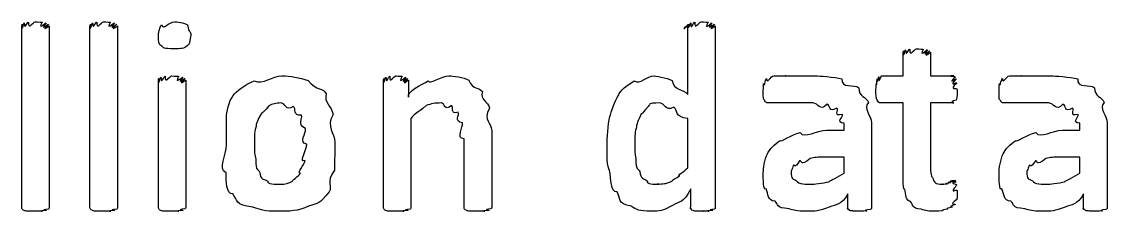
# Model space of a CAD drawing. Header units: millimetres. Extents: x 0 to 216, y 0 to 279.
# Drawn here: x 156.56 to 170.71, y 67.12 to 69.59 of the extents above; entities that cross this region are included whole.
import ezdxf

# ---------------------------------------------------------------- set-up
doc = ezdxf.new("R2010")
doc.units = ezdxf.units.MM
doc.layers.get('0').update_dxf_attribs({"linetype": 'CONTINUOUS'})

msp = doc.modelspace()

# ---------------------------------------------------------------- linework, layer by layer
at = {"color": 0}
for p, q in [((156.556, 67.1766), (156.556, 69.5357)), ((156.914, 69.5357), (156.914, 67.1766)), ((157.446, 67.1766), (157.446, 69.5357)), ((157.805, 69.5357), (157.805, 67.1766)), ((165.238, 68.6428), (165.238, 69.5357)), ((165.596, 69.5357), (165.596, 67.1766)), ((158.761, 69.4147), (158.761, 69.4147)), ((168.044, 68.8855), (168.044, 69.1942)), ((168.402, 69.1942), (168.402, 68.8855)), ((158.337, 67.1766), (158.337, 68.8301)), ((158.695, 68.8301), (158.695, 67.1766)), ((161.271, 67.1766), (161.271, 68.8301)), ((161.596, 68.8301), (161.596, 68.6096)), ((167.768, 68.8855), (168.044, 68.8855)), ((168.402, 68.8855), (168.705, 68.8855)), ((168.044, 68.5327), (167.762, 68.5327)), ((168.044, 67.6395), (168.044, 68.5327)), ((168.705, 68.5327), (168.402, 68.5327)), ((168.402, 68.5327), (168.402, 67.7609)), ((161.629, 68.3288), (161.629, 67.1766)), ((165.238, 67.6892), (165.238, 68.3288)), ((167.275, 68.18), (167.275, 68.2681)), ((167.633, 68.2734), (167.633, 67.1766)), ((170.348, 68.18), (170.348, 68.2681)), ((170.706, 68.2734), (170.706, 67.1766)), ((162.323, 67.1766), (162.323, 68.0642)), ((162.682, 68.1687), (162.682, 67.1766)), ((167.048, 68.18), (167.275, 68.18)), ((170.121, 68.18), (170.348, 68.18)), ((160.273, 67.9979), (160.273, 67.9979)), ((160.637, 68.0201), (160.637, 68.0201)), ((167.275, 67.8272), (167.037, 67.8272)), ((167.275, 67.6176), (167.275, 67.8272)), ((170.348, 67.8272), (170.111, 67.8272)), ((170.348, 67.6176), (170.348, 67.8272)), ((165.276, 67.1823), (165.276, 67.4137)), ((168.749, 67.3915), (168.749, 67.3915)), ((167.324, 67.1766), (167.324, 67.3474)), ((170.397, 67.1766), (170.397, 67.3474))]:
    msp.add_line(p, q, dxfattribs=at)
for points in [[(156.556, 69.5357), (156.556, 69.4436), (156.557, 69.5494), (156.562, 69.5579)], [(156.562, 69.5579), (156.567, 69.4588), (156.578, 69.5702), (156.589, 69.5745)], [(156.589, 69.5745), (156.592, 69.4697), (156.622, 69.5854), (156.644, 69.5854)], [(156.644, 69.5854), (156.64, 69.4725), (156.7, 69.5911), (156.732, 69.5911)], [(156.732, 69.5911), (156.711, 69.5911), (156.799, 69.5882), (156.821, 69.5854)], [(156.821, 69.5854), (156.758, 69.4697), (156.865, 69.5812), (156.876, 69.5745)], [(156.876, 69.5745), (156.784, 69.4588), (156.899, 69.5646), (156.904, 69.5579)], [(156.904, 69.5579), (156.795, 69.4436), (156.914, 69.5427), (156.914, 69.5357)], [(157.446, 69.5357), (157.446, 69.4436), (157.448, 69.5494), (157.452, 69.5579)], [(157.452, 69.5579), (157.457, 69.4588), (157.468, 69.5702), (157.479, 69.5745)], [(157.479, 69.5745), (157.482, 69.4697), (157.512, 69.5854), (157.535, 69.5854)], [(157.535, 69.5854), (157.53, 69.4725), (157.59, 69.5911), (157.623, 69.5911)], [(157.623, 69.5911), (157.601, 69.5911), (157.689, 69.5882), (157.711, 69.5854)], [(157.711, 69.5854), (157.648, 69.4697), (157.755, 69.5812), (157.766, 69.5745)], [(157.766, 69.5745), (157.674, 69.4588), (157.789, 69.5646), (157.794, 69.5579)], [(157.794, 69.5579), (157.685, 69.4436), (157.805, 69.5427), (157.805, 69.5357)], [(158.337, 69.4147), (158.337, 69.4214), (158.35, 69.5262), (158.381, 69.5523)], [(158.381, 69.5523), (158.399, 69.4725), (158.47, 69.5911), (158.552, 69.5911)], [(158.552, 69.5911), (158.56, 69.5911), (158.687, 69.5773), (158.717, 69.5523)], [(158.717, 69.5523), (158.736, 69.4256), (158.761, 69.4835), (158.761, 69.4147)], [(165.238, 69.5357), (165.122, 69.4436), (165.239, 69.5494), (165.243, 69.5579)], [(165.243, 69.5579), (165.25, 69.4588), (165.261, 69.5702), (165.276, 69.5745)], [(165.276, 69.5745), (165.279, 69.4655), (165.31, 69.5812), (165.331, 69.5854)], [(165.331, 69.5854), (165.323, 69.4725), (165.381, 69.5911), (165.414, 69.5911)], [(165.414, 69.5911), (165.394, 69.5911), (165.48, 69.5882), (165.503, 69.5854)], [(165.503, 69.5854), (165.438, 69.4655), (165.541, 69.5773), (165.552, 69.5745)], [(165.552, 69.5745), (165.464, 69.4588), (165.577, 69.5646), (165.585, 69.5579)], [(165.585, 69.5579), (165.477, 69.4436), (165.596, 69.5427), (165.596, 69.5357)], [(158.381, 69.2711), (158.337, 69.2848), (158.337, 69.3441), (158.337, 69.4147)], [(158.761, 69.4147), (158.736, 69.2891), (158.744, 69.3014), (158.712, 69.2767)], [(158.546, 69.2383), (158.394, 69.2383), (158.41, 69.2492), (158.381, 69.2711)], [(158.712, 69.2767), (158.674, 69.2383), (158.626, 69.2383), (158.546, 69.2383)], [(168.044, 69.1942), (168.044, 69.0947), (168.045, 69.2023), (168.049, 69.2108)], [(168.049, 69.2108), (168.055, 69.1085), (168.065, 69.2231), (168.077, 69.227)], [(168.077, 69.227), (168.079, 69.1169), (168.11, 69.2326), (168.132, 69.2326)], [(168.132, 69.2326), (168.128, 69.1197), (168.187, 69.2383), (168.22, 69.2383)], [(168.22, 69.2383), (168.198, 69.2383), (168.286, 69.2355), (168.308, 69.2326)], [(168.308, 69.2326), (168.245, 69.1169), (168.352, 69.2298), (168.363, 69.227)], [(168.363, 69.227), (168.271, 69.1085), (168.386, 69.2175), (168.391, 69.2108)], [(168.391, 69.2108), (168.282, 69.0947), (168.402, 69.1967), (168.402, 69.1942)], [(158.337, 68.8301), (158.337, 68.738), (158.338, 68.8439), (158.342, 68.8523)], [(158.342, 68.8523), (158.347, 68.7532), (158.359, 68.8647), (158.37, 68.8689)], [(158.37, 68.8689), (158.373, 68.7641), (158.403, 68.8799), (158.425, 68.8799)], [(158.425, 68.8799), (158.421, 68.767), (158.48, 68.8855), (158.513, 68.8855)], [(158.513, 68.8855), (158.491, 68.8855), (158.579, 68.8827), (158.601, 68.8799)], [(158.601, 68.8799), (158.538, 68.7641), (158.645, 68.8756), (158.656, 68.8689)], [(158.656, 68.8689), (158.564, 68.7532), (158.68, 68.859), (158.684, 68.8523)], [(158.684, 68.8523), (158.575, 68.738), (158.695, 68.8372), (158.695, 68.8301)], [(159.314, 68.6319), (159.347, 68.6788), (159.465, 68.7751), (159.584, 68.8192)], [(159.584, 68.8192), (159.702, 68.767), (159.826, 68.8855), (159.948, 68.8855)], [(159.948, 68.8855), (160.055, 68.8855), (160.175, 68.8647), (160.289, 68.8248)], [(160.289, 68.8248), (160.405, 68.6897), (160.485, 68.731), (160.526, 68.6537)], [(161.271, 68.8301), (161.271, 68.738), (161.272, 68.8439), (161.276, 68.8523)], [(161.276, 68.8523), (161.277, 68.7532), (161.288, 68.8647), (161.303, 68.8689)], [(161.303, 68.8689), (161.306, 68.7641), (161.334, 68.8799), (161.353, 68.8799)], [(161.353, 68.8799), (161.348, 68.767), (161.403, 68.8855), (161.436, 68.8855)], [(161.436, 68.8855), (161.41, 68.8855), (161.491, 68.8827), (161.513, 68.8799)], [(161.513, 68.8799), (161.454, 68.7641), (161.551, 68.8756), (161.563, 68.8689)], [(161.563, 68.8689), (161.476, 68.7532), (161.58, 68.859), (161.585, 68.8523)], [(161.585, 68.8523), (161.487, 68.738), (161.596, 68.8372), (161.596, 68.8301)], [(161.596, 68.6096), (161.575, 68.6788), (161.769, 68.7751), (161.855, 68.8192)], [(161.855, 68.8192), (161.866, 68.767), (162.033, 68.8855), (162.125, 68.8855)], [(162.125, 68.8855), (162.177, 68.8855), (162.314, 68.8661), (162.384, 68.8301)], [(162.384, 68.8301), (162.439, 68.694), (162.516, 68.7433), (162.56, 68.6816)], [(164.339, 68.6375), (164.342, 68.6827), (164.461, 68.7779), (164.538, 68.8192)], [(164.538, 68.8192), (164.615, 68.767), (164.703, 68.8855), (164.802, 68.8855)], [(164.802, 68.8855), (164.798, 68.8855), (164.963, 68.8647), (165.034, 68.8248)], [(165.034, 68.8248), (165.056, 68.6869), (165.172, 68.7229), (165.238, 68.6428)], [(166.222, 68.6869), (166.222, 68.6788), (166.223, 68.7641), (166.227, 68.786)], [(166.227, 68.786), (166.233, 68.7229), (166.247, 68.8301), (166.266, 68.8523)], [(166.266, 68.8523), (166.269, 68.767), (166.315, 68.8855), (166.359, 68.8855)], [(166.359, 68.8855), (166.357, 68.8855), (166.455, 68.8855), (166.514, 68.8855)], [(166.514, 68.8855), (166.475, 68.8855), (166.635, 68.8855), (166.701, 68.8855)], [(166.701, 68.8855), (166.729, 68.8855), (166.841, 68.8855), (166.911, 68.8855)], [(166.911, 68.8855), (166.93, 68.8855), (167.155, 68.8717), (167.247, 68.8467)], [(167.247, 68.8467), (167.232, 68.7158), (167.412, 68.7821), (167.467, 68.731)], [(167.691, 68.7091), (167.691, 68.6827), (167.692, 68.7698), (167.696, 68.7917)], [(167.696, 68.7917), (167.698, 68.7268), (167.703, 68.8315), (167.707, 68.8467)], [(167.707, 68.8467), (167.709, 68.7557), (167.721, 68.8703), (167.729, 68.8742)], [(167.729, 68.8742), (167.726, 68.767), (167.753, 68.8855), (167.768, 68.8855)], [(168.705, 68.8855), (168.608, 68.8855), (168.717, 68.8813), (168.722, 68.8742)], [(168.722, 68.8742), (168.62, 68.7557), (168.734, 68.8605), (168.738, 68.8467)], [(168.738, 68.8467), (168.628, 68.7268), (168.743, 68.8139), (168.743, 68.7917)], [(168.743, 68.7917), (168.631, 68.6827), (168.749, 68.7419), (168.749, 68.7091)], [(169.295, 68.6869), (169.295, 68.6788), (169.296, 68.7641), (169.3, 68.786)], [(169.3, 68.786), (169.306, 68.7229), (169.32, 68.8301), (169.339, 68.8523)], [(169.339, 68.8523), (169.341, 68.767), (169.388, 68.8855), (169.432, 68.8855)], [(169.432, 68.8855), (169.43, 68.8855), (169.528, 68.8855), (169.587, 68.8855)], [(169.587, 68.8855), (169.548, 68.8855), (169.708, 68.8855), (169.774, 68.8855)], [(169.774, 68.8855), (169.802, 68.8855), (169.914, 68.8855), (169.984, 68.8855)], [(169.984, 68.8855), (170.003, 68.8855), (170.228, 68.8717), (170.32, 68.8467)], [(170.32, 68.8467), (170.305, 68.7158), (170.486, 68.7821), (170.541, 68.731)], [(159.226, 68.3507), (159.226, 68.4029), (159.254, 68.5546), (159.314, 68.6319)], [(160.526, 68.6537), (160.489, 68.5394), (160.599, 68.49), (160.614, 68.3839)], [(162.56, 68.6816), (162.527, 68.5726), (162.635, 68.5504), (162.654, 68.4664)], [(164.224, 68.3563), (164.236, 68.4071), (164.287, 68.5602), (164.339, 68.6375)], [(166.222, 68.6209), (166.222, 68.6125), (166.222, 68.665), (166.222, 68.6869)], [(167.467, 68.731), (167.463, 68.6125), (167.568, 68.6153), (167.594, 68.538)], [(167.707, 68.5712), (167.691, 68.5878), (167.691, 68.6456), (167.691, 68.7091)], [(168.749, 68.7091), (168.749, 68.5878), (168.745, 68.6001), (168.738, 68.5712)], [(169.295, 68.6209), (169.295, 68.6125), (169.295, 68.665), (169.295, 68.6869)], [(170.541, 68.731), (170.536, 68.6125), (170.641, 68.6153), (170.667, 68.538)], [(159.777, 68.4939), (159.669, 68.363), (159.701, 68.4308), (159.672, 68.3839)], [(159.936, 68.5327), (159.872, 68.5327), (159.821, 68.519), (159.777, 68.4939)], [(160.096, 68.4886), (159.997, 68.4142), (159.998, 68.5327), (159.936, 68.5327)], [(160.201, 68.3729), (160.085, 68.3588), (160.14, 68.4622), (160.096, 68.4886)], [(161.827, 68.4996), (161.696, 68.374), (161.697, 68.4237), (161.629, 68.3288)], [(162.026, 68.5327), (161.943, 68.5327), (161.893, 68.5214), (161.827, 68.4996)], [(162.158, 68.4996), (162.06, 68.4142), (162.077, 68.5327), (162.026, 68.5327)], [(162.246, 68.4114), (162.133, 68.374), (162.194, 68.4802), (162.158, 68.4996)], [(164.72, 68.4886), (164.618, 68.3563), (164.645, 68.4181), (164.621, 68.3673)], [(164.874, 68.5327), (164.703, 68.5327), (164.764, 68.5176), (164.72, 68.4886)], [(165.056, 68.4773), (164.942, 68.4142), (164.936, 68.5327), (164.874, 68.5327)], [(166.238, 68.5712), (166.225, 68.5726), (166.225, 68.6015), (166.222, 68.6209)], [(166.26, 68.5437), (166.239, 68.5465), (166.245, 68.5602), (166.238, 68.5712)], [(166.288, 68.5327), (166.255, 68.5327), (166.267, 68.5352), (166.26, 68.5437)], [(166.359, 68.5327), (166.28, 68.5327), (166.302, 68.5327), (166.288, 68.5327)], [(166.481, 68.5327), (166.346, 68.5327), (166.393, 68.5327), (166.359, 68.5327)], [(166.646, 68.5327), (166.559, 68.5327), (166.528, 68.5327), (166.481, 68.5327)], [(166.867, 68.5327), (166.688, 68.5327), (166.712, 68.5327), (166.646, 68.5327)], [(167.054, 68.5161), (166.96, 68.4142), (166.94, 68.5327), (166.867, 68.5327)], [(167.181, 68.4664), (167.062, 68.392), (167.105, 68.5052), (167.054, 68.5161)], [(167.594, 68.538), (167.514, 68.4583), (167.633, 68.3729), (167.633, 68.2734)], [(167.762, 68.5327), (167.715, 68.5327), (167.721, 68.5451), (167.707, 68.5712)], [(168.738, 68.5712), (168.617, 68.5327), (168.719, 68.5327), (168.705, 68.5327)], [(169.311, 68.5712), (169.297, 68.5726), (169.297, 68.6015), (169.295, 68.6209)], [(169.333, 68.5437), (169.313, 68.5465), (169.318, 68.5602), (169.311, 68.5712)], [(169.361, 68.5327), (169.328, 68.5327), (169.34, 68.5352), (169.333, 68.5437)], [(169.432, 68.5327), (169.353, 68.5327), (169.375, 68.5327), (169.361, 68.5327)], [(169.554, 68.5327), (169.419, 68.5327), (169.466, 68.5327), (169.432, 68.5327)], [(169.719, 68.5327), (169.632, 68.5327), (169.601, 68.5327), (169.554, 68.5327)], [(169.94, 68.5327), (169.761, 68.5327), (169.785, 68.5327), (169.719, 68.5327)], [(170.127, 68.5161), (170.033, 68.4142), (170.013, 68.5327), (169.94, 68.5327)], [(170.254, 68.4664), (170.135, 68.392), (170.178, 68.5052), (170.127, 68.5161)], [(170.667, 68.538), (170.587, 68.4583), (170.706, 68.3729), (170.706, 68.2734)], [(159.226, 67.987), (159.226, 68.0653), (159.226, 68.2406), (159.226, 68.3507)], [(159.672, 68.3839), (159.611, 68.2681), (159.62, 68.2791), (159.606, 68.2128)], [(160.256, 68.2018), (160.136, 68.2597), (160.226, 68.3246), (160.201, 68.3729)], [(160.614, 68.3839), (160.518, 68.2089), (160.637, 68.1549), (160.637, 68.0201)], [(162.301, 68.2734), (162.181, 68.2971), (162.271, 68.374), (162.246, 68.4114)], [(162.654, 68.4664), (162.563, 68.29), (162.682, 68.2858), (162.682, 68.1687)], [(164.185, 67.9813), (164.185, 68.0695), (164.197, 68.2459), (164.224, 68.3563)], [(164.621, 68.3673), (164.567, 68.2569), (164.576, 68.2639), (164.565, 68.2018)], [(165.238, 68.3288), (165.059, 68.345), (165.114, 68.4445), (165.056, 68.4773)], [(167.253, 68.3839), (167.128, 68.3479), (167.214, 68.4445), (167.181, 68.4664)], [(167.275, 68.2681), (167.159, 68.2819), (167.266, 68.3507), (167.253, 68.3839)], [(170.326, 68.3839), (170.202, 68.3479), (170.287, 68.4445), (170.254, 68.4664)], [(170.348, 68.2681), (170.232, 68.2819), (170.339, 68.3507), (170.326, 68.3839)], [(159.606, 68.2128), (159.585, 68.1383), (159.589, 68.0819), (159.589, 68.0089)], [(162.323, 68.0642), (162.208, 68.0724), (162.315, 68.2212), (162.301, 68.2734)], [(160.273, 67.9979), (160.158, 68.0145), (160.267, 68.1383), (160.256, 68.2018)], [(164.565, 68.2018), (164.545, 68.1316), (164.549, 68.0766), (164.549, 68.0145)], [(166.442, 68.042), (166.438, 68.0173), (166.598, 68.1246), (166.701, 68.1468)], [(166.701, 68.1468), (166.762, 68.0614), (166.919, 68.18), (167.048, 68.18)], [(169.515, 68.042), (169.511, 68.0173), (169.671, 68.1246), (169.774, 68.1468)], [(169.774, 68.1468), (169.835, 68.0614), (169.992, 68.18), (170.121, 68.18)], [(159.22, 67.6233), (159.107, 67.6797), (159.226, 67.8505), (159.226, 67.987)], [(159.589, 68.0089), (159.585, 67.8737), (159.595, 67.8656), (159.606, 67.7997)], [(160.251, 67.7831), (160.158, 67.7457), (160.273, 67.9207), (160.273, 67.9979)], [(160.637, 68.0201), (160.637, 67.8229), (160.634, 67.7665), (160.631, 67.6561)], [(164.218, 67.6508), (164.185, 67.6973), (164.185, 67.867), (164.185, 67.9813)], [(164.549, 68.0145), (164.545, 67.8822), (164.551, 67.8766), (164.56, 67.8106)], [(166.277, 67.8713), (166.299, 67.9263), (166.372, 67.9979), (166.442, 68.042)], [(169.35, 67.8713), (169.372, 67.9263), (169.445, 67.9979), (169.515, 68.042)], [(159.606, 67.7997), (159.607, 67.6286), (159.635, 67.6797), (159.661, 67.6286)], [(160.19, 67.6176), (160.132, 67.6176), (160.24, 67.7196), (160.251, 67.7831)], [(164.56, 67.8106), (164.563, 67.6356), (164.589, 67.6906), (164.615, 67.6395)], [(166.222, 67.6286), (166.222, 67.6684), (166.239, 67.8007), (166.277, 67.8713)], [(166.834, 67.8106), (166.692, 67.6906), (166.732, 67.7912), (166.696, 67.7774)], [(167.037, 67.8272), (166.923, 67.8272), (166.891, 67.8215), (166.834, 67.8106)], [(169.295, 67.6286), (169.295, 67.6684), (169.313, 67.8007), (169.35, 67.8713)], [(169.907, 67.8106), (169.765, 67.6906), (169.805, 67.7912), (169.769, 67.7774)], [(170.111, 67.8272), (169.996, 67.8272), (169.964, 67.8215), (169.907, 67.8106)], [(160.631, 67.6561), (160.515, 67.4882), (160.609, 67.455), (160.565, 67.3749)], [(164.317, 67.3749), (164.229, 67.3668), (164.24, 67.5432), (164.218, 67.6508)], [(164.615, 67.6395), (164.615, 67.5361), (164.671, 67.5513), (164.709, 67.5185)], [(165.133, 67.5845), (165.085, 67.5763), (165.201, 67.648), (165.238, 67.6892)], [(166.613, 67.7168), (166.581, 67.6134), (166.586, 67.6684), (166.586, 67.6395)], [(166.586, 67.6395), (166.581, 67.5322), (166.609, 67.5474), (166.657, 67.5185)], [(166.696, 67.7774), (166.619, 67.6617), (166.631, 67.7414), (166.613, 67.7168)], [(168.065, 67.4081), (168.044, 67.3777), (168.044, 67.5513), (168.044, 67.6395)], [(168.402, 67.7609), (168.399, 67.5693), (168.413, 67.5929), (168.435, 67.546)], [(169.686, 67.7168), (169.654, 67.6134), (169.659, 67.6684), (169.659, 67.6395)], [(169.659, 67.6395), (169.654, 67.5322), (169.682, 67.5474), (169.73, 67.5185)], [(169.769, 67.7774), (169.692, 67.6617), (169.704, 67.7414), (169.686, 67.7168)], [(159.308, 67.3474), (159.221, 67.3488), (159.22, 67.5157), (159.22, 67.6233)], [(159.661, 67.6286), (159.658, 67.5294), (159.722, 67.5418), (159.766, 67.5128)], [(159.766, 67.5128), (159.746, 67.4744), (159.865, 67.4744), (159.931, 67.4744)], [(159.931, 67.4744), (159.989, 67.4744), (160.041, 67.4867), (160.085, 67.5128)], [(160.085, 67.5128), (160.077, 67.5252), (160.164, 67.5735), (160.19, 67.6176)], [(164.709, 67.5185), (164.692, 67.4744), (164.799, 67.4744), (164.863, 67.4744)], [(164.951, 67.4853), (164.96, 67.4882), (165.009, 67.5033), (165.039, 67.5185)], [(165.039, 67.5185), (165.019, 67.521), (165.1, 67.5584), (165.133, 67.5845)], [(166.26, 67.4137), (166.222, 67.3777), (166.222, 67.5474), (166.222, 67.6286)], [(166.657, 67.5185), (166.68, 67.4744), (166.78, 67.4744), (166.872, 67.4744)], [(166.872, 67.4744), (166.846, 67.4744), (167.013, 67.4853), (167.076, 67.5072)], [(167.076, 67.5072), (167.089, 67.521), (167.204, 67.5693), (167.275, 67.6176)], [(168.435, 67.546), (168.447, 67.4744), (168.504, 67.4744), (168.567, 67.4744)], [(168.622, 67.4797), (168.562, 67.4853), (168.65, 67.492), (168.661, 67.4963)], [(168.661, 67.4963), (168.587, 67.4963), (168.686, 67.5086), (168.694, 67.5128)], [(168.694, 67.5128), (168.606, 67.5072), (168.713, 67.5238), (168.722, 67.5238)], [(168.722, 67.5238), (168.617, 67.5072), (168.728, 67.521), (168.733, 67.5185)], [(168.733, 67.5185), (168.624, 67.5033), (168.738, 67.5128), (168.738, 67.5019)], [(168.738, 67.5019), (168.628, 67.4853), (168.743, 67.4811), (168.743, 67.4631)], [(169.333, 67.4137), (169.295, 67.3777), (169.295, 67.5474), (169.295, 67.6286)], [(169.73, 67.5185), (169.753, 67.4744), (169.853, 67.4744), (169.945, 67.4744)], [(169.945, 67.4744), (169.919, 67.4744), (170.086, 67.4853), (170.149, 67.5072)], [(170.149, 67.5072), (170.162, 67.521), (170.277, 67.5693), (170.348, 67.6176)], [(160.565, 67.3749), (160.427, 67.2098), (160.43, 67.2317), (160.295, 67.1876)], [(164.499, 67.1876), (164.32, 67.2123), (164.364, 67.298), (164.317, 67.3749)], [(164.863, 67.4744), (164.783, 67.4744), (164.921, 67.4769), (164.951, 67.4853)], [(165.276, 67.4137), (165.188, 67.2236), (165.119, 67.2497), (165.039, 67.1985)], [(166.376, 67.2539), (166.277, 67.2539), (166.289, 67.3502), (166.26, 67.4137)], [(168.143, 67.2483), (168.077, 67.2497), (168.083, 67.3446), (168.065, 67.4081)], [(168.567, 67.4744), (168.531, 67.4744), (168.607, 67.4758), (168.622, 67.4797)], [(168.743, 67.4631), (168.631, 67.3308), (168.749, 67.4204), (168.749, 67.3915)], [(168.749, 67.3915), (168.749, 67.2539), (168.746, 67.3047), (168.743, 67.2758)], [(169.449, 67.2539), (169.35, 67.2539), (169.362, 67.3502), (169.333, 67.4137)], [(159.567, 67.1766), (159.338, 67.1985), (159.366, 67.273), (159.308, 67.3474)], [(166.558, 67.1544), (166.376, 67.1657), (166.427, 67.2098), (166.376, 67.2539)], [(167.324, 67.3474), (167.236, 67.1946), (167.17, 67.2123), (167.082, 67.1766)], [(168.281, 67.1491), (168.146, 67.1615), (168.179, 67.2042), (168.143, 67.2483)], [(168.743, 67.2758), (168.624, 67.1946), (168.733, 67.2236), (168.722, 67.2098)], [(169.631, 67.1544), (169.449, 67.1657), (169.5, 67.2098), (169.449, 67.2539)], [(170.397, 67.3474), (170.309, 67.1946), (170.243, 67.2123), (170.155, 67.1766)], [(156.562, 67.1491), (156.556, 67.1463), (156.556, 67.1657), (156.556, 67.1766)], [(156.589, 67.1326), (156.567, 67.1354), (156.568, 67.1449), (156.562, 67.1491)], [(156.644, 67.1216), (156.592, 67.1241), (156.603, 67.1283), (156.589, 67.1326)], [(156.732, 67.1216), (156.64, 67.1216), (156.669, 67.1216), (156.644, 67.1216)], [(156.821, 67.1216), (156.711, 67.1216), (156.768, 67.1216), (156.732, 67.1216)], [(156.876, 67.1326), (156.758, 67.1241), (156.846, 67.1241), (156.821, 67.1216)], [(156.904, 67.1491), (156.784, 67.1354), (156.89, 67.1393), (156.876, 67.1326)], [(156.914, 67.1766), (156.912, 67.1463), (156.91, 67.1558), (156.904, 67.1491)], [(157.452, 67.1491), (157.446, 67.1463), (157.446, 67.1657), (157.446, 67.1766)], [(157.479, 67.1326), (157.457, 67.1354), (157.459, 67.1449), (157.452, 67.1491)], [(157.535, 67.1216), (157.482, 67.1241), (157.493, 67.1283), (157.479, 67.1326)], [(157.623, 67.1216), (157.53, 67.1216), (157.559, 67.1216), (157.535, 67.1216)], [(157.711, 67.1216), (157.601, 67.1216), (157.659, 67.1216), (157.623, 67.1216)], [(157.766, 67.1326), (157.648, 67.1241), (157.736, 67.1241), (157.711, 67.1216)], [(157.794, 67.1491), (157.674, 67.1354), (157.78, 67.1393), (157.766, 67.1326)], [(157.805, 67.1766), (157.802, 67.1463), (157.801, 67.1558), (157.794, 67.1491)], [(158.342, 67.1544), (158.337, 67.1505), (158.337, 67.1682), (158.337, 67.1766)], [(158.37, 67.1326), (158.347, 67.1354), (158.349, 67.1463), (158.342, 67.1544)], [(158.425, 67.1216), (158.373, 67.1241), (158.383, 67.1283), (158.37, 67.1326)], [(158.513, 67.1216), (158.421, 67.1216), (158.449, 67.1216), (158.425, 67.1216)], [(158.601, 67.1216), (158.491, 67.1216), (158.549, 67.1216), (158.513, 67.1216)], [(158.656, 67.1326), (158.538, 67.1241), (158.626, 67.1241), (158.601, 67.1216)], [(158.684, 67.1544), (158.564, 67.1354), (158.67, 67.1393), (158.656, 67.1326)], [(158.695, 67.1766), (158.692, 67.1505), (158.691, 67.1615), (158.684, 67.1544)], [(159.915, 67.1216), (159.688, 67.1216), (159.684, 67.1393), (159.567, 67.1766)], [(160.295, 67.1876), (160.158, 67.1216), (160.036, 67.1216), (159.915, 67.1216)], [(161.276, 67.1544), (161.271, 67.1505), (161.271, 67.1682), (161.271, 67.1766)], [(161.303, 67.1326), (161.282, 67.1354), (161.283, 67.1463), (161.276, 67.1544)], [(161.359, 67.1216), (161.306, 67.1241), (161.317, 67.1283), (161.303, 67.1326)], [(161.447, 67.1216), (161.355, 67.1216), (161.383, 67.1216), (161.359, 67.1216)], [(161.535, 67.1216), (161.425, 67.1216), (161.483, 67.1216), (161.447, 67.1216)], [(161.59, 67.1326), (161.472, 67.1241), (161.56, 67.1241), (161.535, 67.1216)], [(161.618, 67.1491), (161.498, 67.1354), (161.604, 67.1393), (161.59, 67.1326)], [(161.629, 67.1766), (161.626, 67.1463), (161.624, 67.1558), (161.618, 67.1491)], [(162.329, 67.1491), (162.325, 67.1463), (162.323, 67.1657), (162.323, 67.1766)], [(162.356, 67.1326), (162.336, 67.1354), (162.336, 67.1449), (162.329, 67.1491)], [(162.411, 67.1216), (162.362, 67.1241), (162.37, 67.1283), (162.356, 67.1326)], [(162.505, 67.1216), (162.409, 67.1216), (162.436, 67.1216), (162.411, 67.1216)], [(162.588, 67.1216), (162.479, 67.1216), (162.538, 67.1216), (162.505, 67.1216)], [(162.643, 67.1326), (162.527, 67.1241), (162.613, 67.1241), (162.588, 67.1216)], [(162.67, 67.1544), (162.552, 67.1354), (162.657, 67.1393), (162.643, 67.1326)], [(162.682, 67.1766), (162.682, 67.1505), (162.677, 67.1615), (162.67, 67.1544)], [(164.769, 67.1216), (164.589, 67.1216), (164.576, 67.1435), (164.499, 67.1876)], [(165.039, 67.1985), (164.908, 67.1216), (164.869, 67.1216), (164.769, 67.1216)], [(165.282, 67.1544), (165.265, 67.1505), (165.276, 67.171), (165.276, 67.1823)], [(165.31, 67.1326), (165.276, 67.1354), (165.289, 67.1463), (165.282, 67.1544)], [(165.359, 67.1216), (165.301, 67.1241), (165.323, 67.1283), (165.31, 67.1326)], [(165.442, 67.1216), (165.343, 67.1216), (165.381, 67.1216), (165.359, 67.1216)], [(165.513, 67.1216), (165.401, 67.1216), (165.467, 67.1216), (165.442, 67.1216)], [(165.563, 67.1326), (165.445, 67.1241), (165.535, 67.1241), (165.513, 67.1216)], [(165.585, 67.1491), (165.467, 67.1354), (165.574, 67.1393), (165.563, 67.1326)], [(165.596, 67.1766), (165.596, 67.1463), (165.592, 67.1558), (165.585, 67.1491)], [(166.8, 67.1216), (166.636, 67.1216), (166.631, 67.1326), (166.558, 67.1544)], [(167.082, 67.1766), (166.941, 67.1216), (166.9, 67.1216), (166.8, 67.1216)], [(167.341, 67.1435), (167.309, 67.1435), (167.324, 67.1615), (167.324, 67.1766)], [(167.39, 67.1269), (167.331, 67.1283), (167.352, 67.1354), (167.341, 67.1435)], [(167.478, 67.1216), (167.375, 67.1216), (167.412, 67.123), (167.39, 67.1269)], [(167.567, 67.1269), (167.452, 67.1216), (167.518, 67.1216), (167.478, 67.1216)], [(167.616, 67.1435), (167.492, 67.1283), (167.589, 67.1297), (167.567, 67.1269)], [(167.633, 67.1766), (167.633, 67.1435), (167.627, 67.1505), (167.616, 67.1435)], [(168.474, 67.1216), (168.374, 67.1216), (168.336, 67.1297), (168.281, 67.1491)], [(168.551, 67.1269), (168.474, 67.1216), (168.498, 67.1216), (168.474, 67.1216)], [(168.622, 67.1491), (168.524, 67.1326), (168.576, 67.134), (168.551, 67.1269)], [(168.683, 67.1766), (168.569, 67.1463), (168.644, 67.1558), (168.622, 67.1491)], [(168.722, 67.2098), (168.606, 67.1682), (168.701, 67.1876), (168.683, 67.1766)], [(169.873, 67.1216), (169.709, 67.1216), (169.704, 67.1326), (169.631, 67.1544)], [(170.155, 67.1766), (170.014, 67.1216), (169.973, 67.1216), (169.873, 67.1216)], [(170.414, 67.1435), (170.382, 67.1435), (170.397, 67.1615), (170.397, 67.1766)], [(170.463, 67.1269), (170.404, 67.1283), (170.425, 67.1354), (170.414, 67.1435)], [(170.551, 67.1216), (170.448, 67.1216), (170.486, 67.123), (170.463, 67.1269)], [(170.64, 67.1269), (170.525, 67.1216), (170.591, 67.1216), (170.551, 67.1216)], [(170.689, 67.1435), (170.565, 67.1283), (170.662, 67.1297), (170.64, 67.1269)], [(170.706, 67.1766), (170.706, 67.1435), (170.7, 67.1505), (170.689, 67.1435)]]:
    msp.add_open_spline(points, degree=3, dxfattribs=at)

doc.saveas('drawing.dxf')
